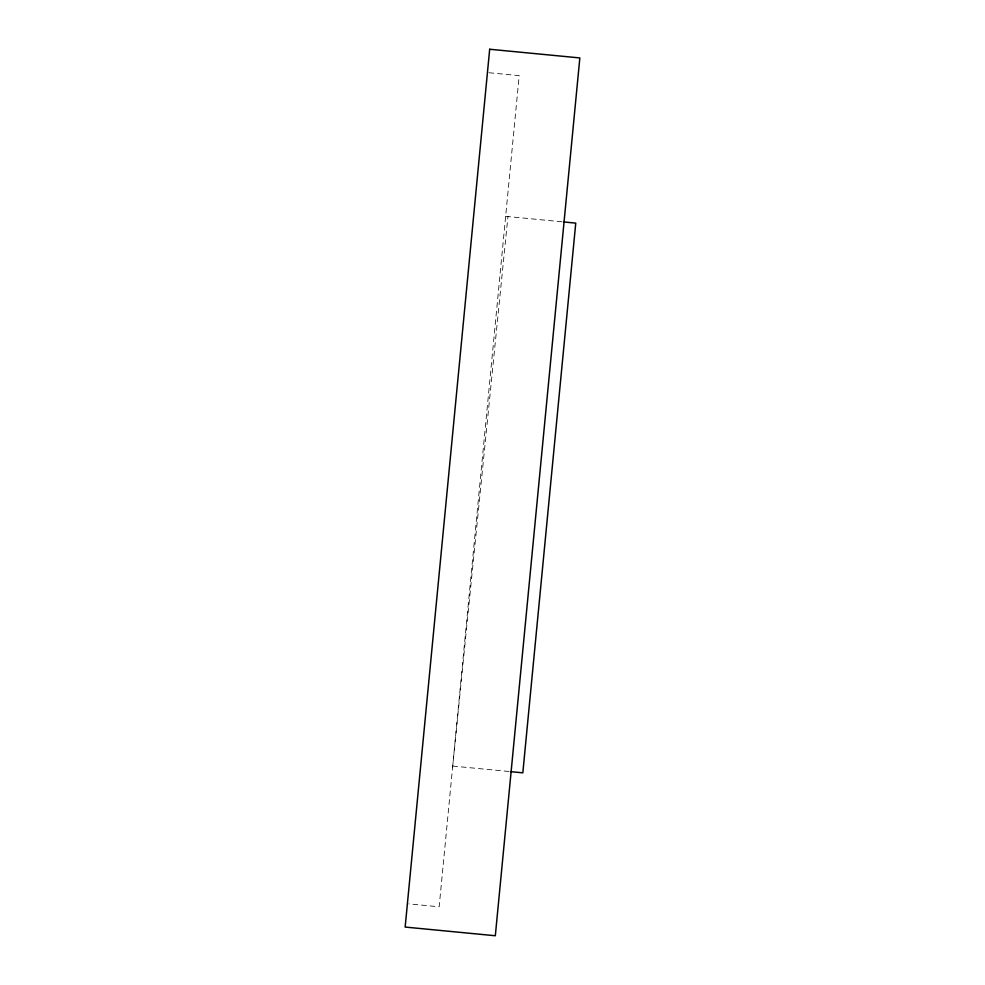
<?xml version="1.0" encoding="UTF-8"?>
<svg xmlns="http://www.w3.org/2000/svg" width="985" height="985" viewBox="0 0 985 985"><rect width="100%" height="100%" fill="white"/><g stroke="black" fill="none" stroke-linecap="round" stroke-linejoin="round"><path stroke-width="0.74" stroke-dasharray="4.92 3.69" d="M452.608 767.204L507.952 216.355M488.942 72.73L519.193 75.636L439.162 906.791L408.91 903.885M505.65 216.355L562.041 221.785M452.718 766.071L509.11 771.501"/><path stroke-width="1.48" d="M563.568 221.933L575.757 223.115L522.826 772.831L510.636 771.649M489.68 49.25L405.155 927.07L495.32 935.75L579.845 57.93L489.68 49.25"/></g></svg>
